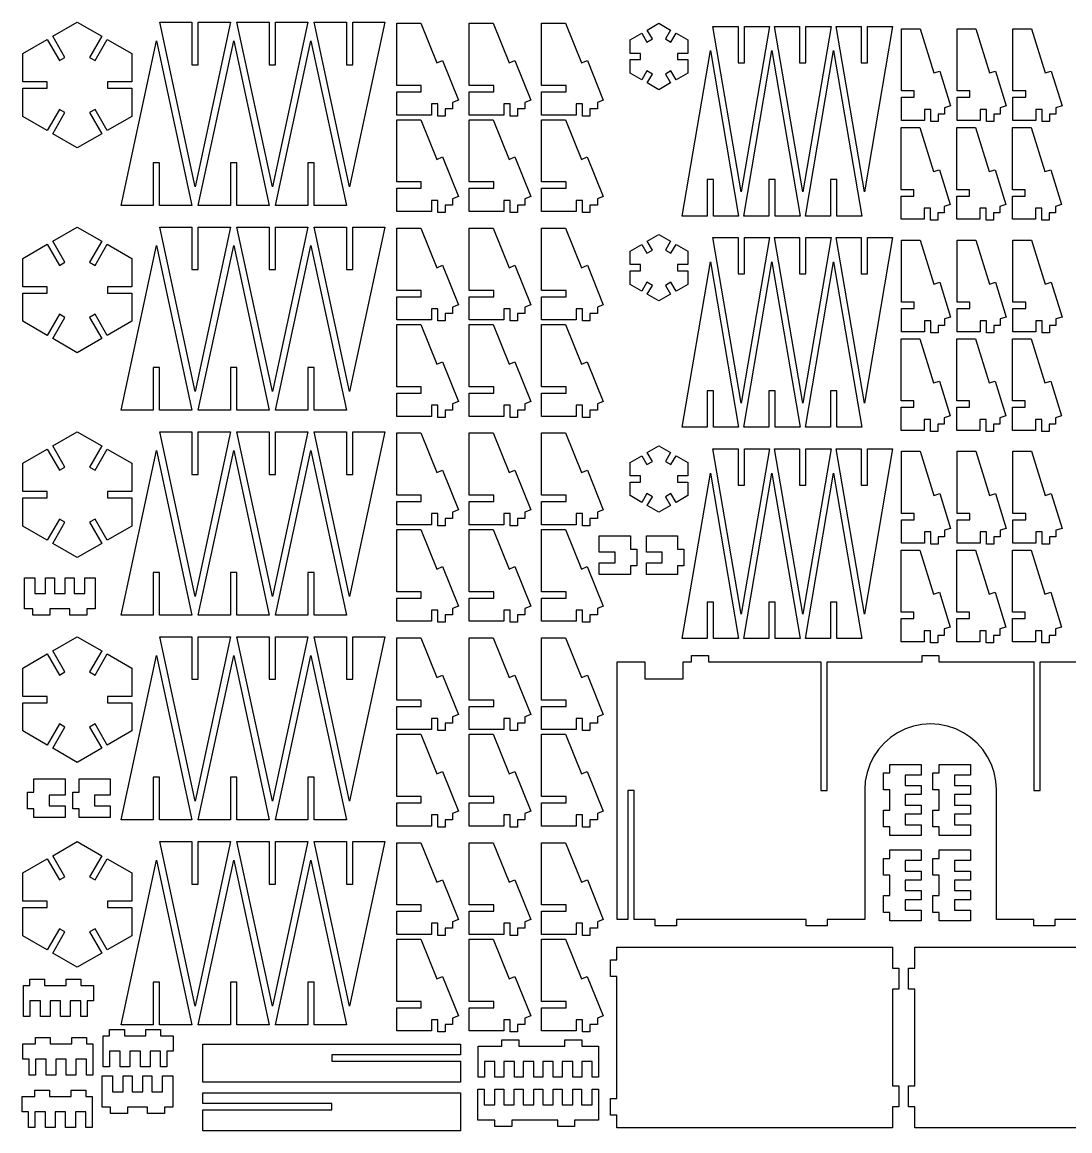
# Model space of a CAD drawing. Extents: x 11 to 1289, y 22 to 1085.
# Drawn here: x 11 to 507, y 23 to 548 of the extents above; entities that cross this region are included whole.
import ezdxf

# ---------------------------------------------------------------- set-up
doc = ezdxf.new("R2010")
doc.units = 0
doc.layers.add('LAYER_1', color=62, linetype='CONTINUOUS')

msp = doc.modelspace()

# ---------------------------------------------------------------- linework, layer by layer
at = {"layer": 'LAYER_1'}
for points in [[(37.05, 548.14), (48.66, 541.44), (42.87, 531.43), (45.47, 529.93), (51.25, 539.94), (62.86, 533.24), (62.86, 519.84), (51.3, 519.84), (51.3, 516.84), (62.86, 516.84), (62.86, 503.44), (51.25, 496.74), (45.47, 506.76), (42.87, 505.26), (48.66, 495.24), (37.05, 488.54), (25.45, 495.24), (31.23, 505.26), (28.63, 506.76), (22.85, 496.74), (11.24, 503.44), (11.24, 516.84), (22.81, 516.84), (22.81, 519.84), (11.24, 519.84), (11.24, 533.24), (22.85, 539.94), (28.63, 529.93), (31.23, 531.43), (25.45, 541.44)], [(91.4, 548.14), (91.4, 527.94), (94.4, 527.94), (94.4, 548.14), (109.69, 548.14), (92.9, 470.12), (76.11, 548.14)], [(128, 548.14), (128, 527.94), (131, 527.94), (131, 548.14), (146.29, 548.14), (129.5, 470.12), (112.71, 548.14)], [(164.6, 548.14), (164.6, 527.94), (167.6, 527.94), (167.6, 548.14), (182.89, 548.14), (166.1, 470.12), (149.31, 548.14)], [(188.46, 504.12), (188.46, 515.12), (200.1, 515.12), (200.1, 518.12), (188.46, 518.12), (188.46, 547.6), (199.88, 547.6), (207.41, 528.86), (210.2, 529.98), (217.72, 511.24), (214.94, 510.12), (214.94, 507.12), (211.44, 507.12), (211.44, 503.62), (207.94, 503.62), (207.94, 509.37), (204.94, 509.37), (204.94, 504.12)], [(222.76, 504.12), (222.76, 515.12), (234.4, 515.12), (234.4, 518.12), (222.76, 518.12), (222.76, 547.6), (234.18, 547.6), (241.71, 528.86), (244.5, 529.98), (252.02, 511.24), (249.24, 510.12), (249.24, 507.12), (245.74, 507.12), (245.74, 503.62), (242.24, 503.62), (242.24, 509.37), (239.24, 509.37), (239.24, 504.12)], [(257.06, 504.12), (257.06, 515.12), (268.7, 515.12), (268.7, 518.12), (257.06, 518.12), (257.06, 547.6), (268.48, 547.6), (276.01, 528.86), (278.8, 529.98), (286.32, 511.24), (283.54, 510.12), (283.54, 507.12), (280.04, 507.12), (280.04, 503.62), (276.54, 503.62), (276.54, 509.37), (273.54, 509.37), (273.54, 504.12)], [(315.83, 540.23), (318.43, 538.73), (320.85, 542.92), (326.36, 539.74), (326.36, 533.37), (321.52, 533.37), (321.52, 530.37), (326.36, 530.37), (326.36, 524), (320.85, 520.82), (318.43, 525.01), (315.83, 523.51), (318.25, 519.32), (312.73, 516.13), (307.22, 519.32), (309.64, 523.51), (307.04, 525.01), (304.62, 520.82), (299.1, 524), (299.1, 530.37), (303.94, 530.37), (303.94, 533.37), (299.1, 533.37), (299.1, 539.74), (304.62, 542.92), (307.04, 538.73), (309.64, 540.23), (307.22, 544.42), (312.73, 547.6), (318.25, 544.42)], [(338.35, 546.17), (350.21, 546.17), (350.21, 528.92), (353.21, 528.92), (353.21, 546.17), (365.08, 546.17), (351.71, 467.75)], [(367.55, 546.17), (379.41, 546.17), (379.41, 528.92), (382.41, 528.92), (382.41, 546.17), (394.28, 546.17), (380.91, 467.75)], [(396.75, 546.17), (408.61, 546.17), (408.61, 528.92), (411.61, 528.92), (411.61, 546.17), (423.48, 546.17), (410.11, 467.75)], [(443.01, 524.08), (445.87, 524.97), (450.97, 508.48), (448.1, 507.6), (448.1, 504.52), (445.08, 504.52), (445.08, 501.02), (441.58, 501.02), (441.58, 506.77), (438.58, 506.77), (438.58, 501.52), (427.64, 501.52), (427.64, 512.52), (433.74, 512.52), (433.74, 515.52), (427.64, 515.52), (427.64, 545.01), (436.54, 545.01)], [(469.41, 524.08), (472.27, 524.97), (477.37, 508.48), (474.5, 507.6), (474.5, 504.52), (471.48, 504.52), (471.48, 501.02), (467.98, 501.02), (467.98, 506.77), (464.98, 506.77), (464.98, 501.52), (454.04, 501.52), (454.04, 512.52), (460.14, 512.52), (460.14, 515.52), (454.04, 515.52), (454.04, 545.01), (462.94, 545.01)], [(495.81, 524.08), (498.67, 524.97), (503.77, 508.48), (500.9, 507.6), (500.9, 504.52), (497.88, 504.52), (497.88, 501.02), (494.38, 501.02), (494.38, 506.77), (491.38, 506.77), (491.38, 501.52), (480.44, 501.52), (480.44, 512.52), (486.54, 512.52), (486.54, 515.52), (480.44, 515.52), (480.44, 545.01), (489.34, 545.01)], [(73.09, 481.48), (73.09, 461.28), (57.79, 461.28), (74.59, 539.3), (91.38, 461.28), (76.09, 461.28), (76.09, 481.48)], [(109.69, 481.48), (109.69, 461.28), (94.39, 461.28), (111.19, 539.3), (127.98, 461.28), (112.69, 461.28), (112.69, 481.48)], [(146.29, 481.48), (146.29, 461.28), (130.99, 461.28), (147.79, 539.3), (164.58, 461.28), (149.29, 461.28), (149.29, 481.48)], [(337.1, 534.68), (350.47, 456.25), (338.6, 456.25), (338.6, 473.51), (335.6, 473.51), (335.6, 456.25), (323.74, 456.25)], [(366.3, 534.68), (379.67, 456.25), (367.8, 456.25), (367.8, 473.51), (364.8, 473.51), (364.8, 456.25), (352.94, 456.25)], [(395.5, 534.68), (408.87, 456.25), (397, 456.25), (397, 473.51), (394, 473.51), (394, 456.25), (382.14, 456.25)], [(188.45, 458.38), (188.45, 469.38), (200.1, 469.38), (200.1, 472.38), (188.45, 472.38), (188.45, 501.86), (199.88, 501.86), (207.41, 483.12), (210.19, 484.24), (217.72, 465.49), (214.94, 464.38), (214.94, 461.38), (211.44, 461.38), (211.44, 457.88), (207.94, 457.88), (207.94, 463.63), (204.94, 463.63), (204.94, 458.38)], [(222.75, 458.38), (222.75, 469.38), (234.4, 469.38), (234.4, 472.38), (222.75, 472.38), (222.75, 501.86), (234.18, 501.86), (241.71, 483.12), (244.49, 484.24), (252.02, 465.49), (249.24, 464.38), (249.24, 461.38), (245.74, 461.38), (245.74, 457.88), (242.24, 457.88), (242.24, 463.63), (239.24, 463.63), (239.24, 458.38)], [(257.05, 458.38), (257.05, 469.38), (268.7, 469.38), (268.7, 472.38), (257.05, 472.38), (257.05, 501.86), (268.48, 501.86), (276.01, 483.12), (278.79, 484.24), (286.32, 465.49), (283.54, 464.38), (283.54, 461.38), (280.04, 461.38), (280.04, 457.88), (276.54, 457.88), (276.54, 463.63), (273.54, 463.63), (273.54, 458.38)], [(442.83, 477.29), (445.7, 478.17), (450.79, 461.68), (447.93, 460.8), (447.93, 457.73), (444.9, 457.73), (444.9, 454.23), (441.4, 454.23), (441.4, 459.98), (438.4, 459.98), (438.4, 454.73), (427.47, 454.73), (427.47, 465.73), (433.56, 465.73), (433.56, 468.73), (427.47, 468.73), (427.47, 498.21), (436.37, 498.21)], [(469.23, 477.29), (472.1, 478.17), (477.19, 461.68), (474.33, 460.8), (474.33, 457.73), (471.3, 457.73), (471.3, 454.23), (467.8, 454.23), (467.8, 459.98), (464.8, 459.98), (464.8, 454.73), (453.87, 454.73), (453.87, 465.73), (459.97, 465.73), (459.97, 468.73), (453.87, 468.73), (453.87, 498.21), (462.77, 498.21)], [(495.63, 477.29), (498.5, 478.17), (503.59, 461.68), (500.73, 460.8), (500.73, 457.73), (497.7, 457.73), (497.7, 454.23), (494.2, 454.23), (494.2, 459.98), (491.2, 459.98), (491.2, 454.73), (480.27, 454.73), (480.27, 465.73), (486.36, 465.73), (486.36, 468.73), (480.27, 468.73), (480.27, 498.21), (489.17, 498.21)], [(37.05, 451.04), (48.66, 444.34), (42.87, 434.33), (45.47, 432.83), (51.25, 442.84), (62.86, 436.14), (62.86, 422.74), (51.3, 422.74), (51.3, 419.74), (62.86, 419.74), (62.86, 406.34), (51.25, 399.64), (45.47, 409.66), (42.87, 408.16), (48.66, 398.14), (37.05, 391.44), (25.45, 398.14), (31.23, 408.16), (28.63, 409.66), (22.85, 399.64), (11.24, 406.34), (11.24, 419.74), (22.81, 419.74), (22.81, 422.74), (11.24, 422.74), (11.24, 436.14), (22.85, 442.84), (28.63, 432.83), (31.23, 434.33), (25.45, 444.34)], [(91.4, 451.04), (91.4, 430.84), (94.4, 430.84), (94.4, 451.04), (109.69, 451.04), (92.9, 373.02), (76.11, 451.04)], [(128, 451.04), (128, 430.84), (131, 430.84), (131, 451.04), (146.29, 451.04), (129.5, 373.02), (112.71, 451.04)], [(164.6, 451.04), (164.6, 430.84), (167.6, 430.84), (167.6, 451.04), (182.89, 451.04), (166.1, 373.02), (149.31, 451.04)], [(188.46, 407.02), (188.46, 418.02), (200.1, 418.02), (200.1, 421.02), (188.46, 421.02), (188.46, 450.5), (199.88, 450.5), (207.41, 431.76), (210.2, 432.88), (217.72, 414.14), (214.94, 413.02), (214.94, 410.02), (211.44, 410.02), (211.44, 406.52), (207.94, 406.52), (207.94, 412.27), (204.94, 412.27), (204.94, 407.02)], [(222.76, 407.02), (222.76, 418.02), (234.4, 418.02), (234.4, 421.02), (222.76, 421.02), (222.76, 450.5), (234.18, 450.5), (241.71, 431.76), (244.5, 432.88), (252.02, 414.14), (249.24, 413.02), (249.24, 410.02), (245.74, 410.02), (245.74, 406.52), (242.24, 406.52), (242.24, 412.27), (239.24, 412.27), (239.24, 407.02)], [(257.06, 407.02), (257.06, 418.02), (268.7, 418.02), (268.7, 421.02), (257.06, 421.02), (257.06, 450.5), (268.48, 450.5), (276.01, 431.76), (278.8, 432.88), (286.32, 414.14), (283.54, 413.02), (283.54, 410.02), (280.04, 410.02), (280.04, 406.52), (276.54, 406.52), (276.54, 412.27), (273.54, 412.27), (273.54, 407.02)], [(315.83, 440.08), (318.43, 438.58), (320.85, 442.77), (326.36, 439.59), (326.36, 433.22), (321.52, 433.22), (321.52, 430.22), (326.36, 430.22), (326.36, 423.85), (320.85, 420.67), (318.43, 424.86), (315.83, 423.36), (318.25, 419.17), (312.73, 415.98), (307.22, 419.17), (309.64, 423.36), (307.04, 424.86), (304.62, 420.67), (299.1, 423.85), (299.1, 430.22), (303.94, 430.22), (303.94, 433.22), (299.1, 433.22), (299.1, 439.59), (304.62, 442.77), (307.04, 438.58), (309.64, 440.08), (307.22, 444.27), (312.73, 447.45), (318.25, 444.27)], [(73.09, 384.38), (73.09, 364.18), (57.79, 364.18), (74.59, 442.2), (91.38, 364.18), (76.09, 364.18), (76.09, 384.38)], [(109.69, 384.38), (109.69, 364.18), (94.39, 364.18), (111.19, 442.2), (127.98, 364.18), (112.69, 364.18), (112.69, 384.38)], [(146.29, 384.38), (146.29, 364.18), (130.99, 364.18), (147.79, 442.2), (164.58, 364.18), (149.29, 364.18), (149.29, 384.38)], [(338.35, 446.02), (350.21, 446.02), (350.21, 428.77), (353.21, 428.77), (353.21, 446.02), (365.08, 446.02), (351.71, 367.6)], [(367.55, 446.02), (379.41, 446.02), (379.41, 428.77), (382.41, 428.77), (382.41, 446.02), (394.28, 446.02), (380.91, 367.6)], [(396.75, 446.02), (408.61, 446.02), (408.61, 428.77), (411.61, 428.77), (411.61, 446.02), (423.48, 446.02), (410.11, 367.6)], [(443.01, 423.93), (445.87, 424.82), (450.97, 408.33), (448.1, 407.45), (448.1, 404.37), (445.08, 404.37), (445.08, 400.87), (441.58, 400.87), (441.58, 406.62), (438.58, 406.62), (438.58, 401.37), (427.64, 401.37), (427.64, 412.37), (433.74, 412.37), (433.74, 415.37), (427.64, 415.37), (427.64, 444.86), (436.54, 444.86)], [(469.41, 423.93), (472.27, 424.82), (477.37, 408.33), (474.5, 407.45), (474.5, 404.37), (471.48, 404.37), (471.48, 400.87), (467.98, 400.87), (467.98, 406.62), (464.98, 406.62), (464.98, 401.37), (454.04, 401.37), (454.04, 412.37), (460.14, 412.37), (460.14, 415.37), (454.04, 415.37), (454.04, 444.86), (462.94, 444.86)], [(495.81, 423.93), (498.67, 424.82), (503.77, 408.33), (500.9, 407.45), (500.9, 404.37), (497.88, 404.37), (497.88, 400.87), (494.38, 400.87), (494.38, 406.62), (491.38, 406.62), (491.38, 401.37), (480.44, 401.37), (480.44, 412.37), (486.54, 412.37), (486.54, 415.37), (480.44, 415.37), (480.44, 444.86), (489.34, 444.86)], [(337.1, 434.53), (350.47, 356.11), (338.6, 356.11), (338.6, 373.36), (335.6, 373.36), (335.6, 356.11), (323.74, 356.11)], [(366.3, 434.53), (379.67, 356.11), (367.8, 356.11), (367.8, 373.36), (364.8, 373.36), (364.8, 356.11), (352.94, 356.11)], [(395.5, 434.53), (408.87, 356.11), (397, 356.11), (397, 373.36), (394, 373.36), (394, 356.11), (382.14, 356.11)], [(188.45, 361.28), (188.45, 372.28), (200.1, 372.28), (200.1, 375.28), (188.45, 375.28), (188.45, 404.76), (199.88, 404.76), (207.41, 386.02), (210.19, 387.14), (217.72, 368.39), (214.94, 367.28), (214.94, 364.28), (211.44, 364.28), (211.44, 360.78), (207.94, 360.78), (207.94, 366.53), (204.94, 366.53), (204.94, 361.28)], [(222.75, 361.28), (222.75, 372.28), (234.4, 372.28), (234.4, 375.28), (222.75, 375.28), (222.75, 404.76), (234.18, 404.76), (241.71, 386.02), (244.49, 387.14), (252.02, 368.39), (249.24, 367.28), (249.24, 364.28), (245.74, 364.28), (245.74, 360.78), (242.24, 360.78), (242.24, 366.53), (239.24, 366.53), (239.24, 361.28)], [(257.05, 361.28), (257.05, 372.28), (268.7, 372.28), (268.7, 375.28), (257.05, 375.28), (257.05, 404.76), (268.48, 404.76), (276.01, 386.02), (278.79, 387.14), (286.32, 368.39), (283.54, 367.28), (283.54, 364.28), (280.04, 364.28), (280.04, 360.78), (276.54, 360.78), (276.54, 366.53), (273.54, 366.53), (273.54, 361.28)], [(442.83, 377.14), (445.7, 378.02), (450.79, 361.54), (447.93, 360.65), (447.93, 357.58), (444.9, 357.58), (444.9, 354.08), (441.4, 354.08), (441.4, 359.83), (438.4, 359.83), (438.4, 354.58), (427.47, 354.58), (427.47, 365.58), (433.56, 365.58), (433.56, 368.58), (427.47, 368.58), (427.47, 398.06), (436.37, 398.06)], [(469.23, 377.14), (472.1, 378.02), (477.19, 361.54), (474.33, 360.65), (474.33, 357.58), (471.3, 357.58), (471.3, 354.08), (467.8, 354.08), (467.8, 359.83), (464.8, 359.83), (464.8, 354.58), (453.87, 354.58), (453.87, 365.58), (459.97, 365.58), (459.97, 368.58), (453.87, 368.58), (453.87, 398.06), (462.77, 398.06)], [(495.63, 377.14), (498.5, 378.02), (503.59, 361.54), (500.73, 360.65), (500.73, 357.58), (497.7, 357.58), (497.7, 354.08), (494.2, 354.08), (494.2, 359.83), (491.2, 359.83), (491.2, 354.58), (480.27, 354.58), (480.27, 365.58), (486.36, 365.58), (486.36, 368.58), (480.27, 368.58), (480.27, 398.06), (489.17, 398.06)], [(37.05, 353.94), (48.66, 347.24), (42.87, 337.23), (45.47, 335.73), (51.25, 345.74), (62.86, 339.04), (62.86, 325.64), (51.3, 325.64), (51.3, 322.64), (62.86, 322.64), (62.86, 309.24), (51.25, 302.54), (45.47, 312.56), (42.87, 311.06), (48.66, 301.04), (37.05, 294.34), (25.45, 301.04), (31.23, 311.06), (28.63, 312.56), (22.85, 302.54), (11.24, 309.24), (11.24, 322.64), (22.81, 322.64), (22.81, 325.64), (11.24, 325.64), (11.24, 339.04), (22.85, 345.74), (28.63, 335.73), (31.23, 337.23), (25.45, 347.24)], [(91.4, 353.94), (91.4, 333.74), (94.4, 333.74), (94.4, 353.94), (109.69, 353.94), (92.9, 275.92), (76.11, 353.94)], [(128, 353.94), (128, 333.74), (131, 333.74), (131, 353.94), (146.29, 353.94), (129.5, 275.92), (112.71, 353.94)], [(164.6, 353.94), (164.6, 333.74), (167.6, 333.74), (167.6, 353.94), (182.89, 353.94), (166.1, 275.92), (149.31, 353.94)], [(188.46, 309.92), (188.46, 320.92), (200.1, 320.92), (200.1, 323.92), (188.46, 323.92), (188.46, 353.4), (199.88, 353.4), (207.41, 334.66), (210.2, 335.78), (217.72, 317.04), (214.94, 315.92), (214.94, 312.92), (211.44, 312.92), (211.44, 309.42), (207.94, 309.42), (207.94, 315.17), (204.94, 315.17), (204.94, 309.92)], [(222.76, 309.92), (222.76, 320.92), (234.4, 320.92), (234.4, 323.92), (222.76, 323.92), (222.76, 353.4), (234.18, 353.4), (241.71, 334.66), (244.5, 335.78), (252.02, 317.04), (249.24, 315.92), (249.24, 312.92), (245.74, 312.92), (245.74, 309.42), (242.24, 309.42), (242.24, 315.17), (239.24, 315.17), (239.24, 309.92)], [(257.06, 309.92), (257.06, 320.92), (268.7, 320.92), (268.7, 323.92), (257.06, 323.92), (257.06, 353.4), (268.48, 353.4), (276.01, 334.66), (278.8, 335.78), (286.32, 317.04), (283.54, 315.92), (283.54, 312.92), (280.04, 312.92), (280.04, 309.42), (276.54, 309.42), (276.54, 315.17), (273.54, 315.17), (273.54, 309.92)], [(315.83, 339.93), (318.43, 338.43), (320.85, 342.62), (326.36, 339.44), (326.36, 333.07), (321.52, 333.07), (321.52, 330.07), (326.36, 330.07), (326.36, 323.7), (320.85, 320.52), (318.43, 324.71), (315.83, 323.21), (318.25, 319.02), (312.73, 315.83), (307.22, 319.02), (309.64, 323.21), (307.04, 324.71), (304.62, 320.52), (299.1, 323.7), (299.1, 330.07), (303.94, 330.07), (303.94, 333.07), (299.1, 333.07), (299.1, 339.44), (304.62, 342.62), (307.04, 338.43), (309.64, 339.93), (307.22, 344.12), (312.73, 347.31), (318.25, 344.12)], [(73.09, 287.28), (73.09, 267.08), (57.79, 267.08), (74.59, 345.1), (91.38, 267.08), (76.09, 267.08), (76.09, 287.28)], [(109.69, 287.28), (109.69, 267.08), (94.39, 267.08), (111.19, 345.1), (127.98, 267.08), (112.69, 267.08), (112.69, 287.28)], [(146.29, 287.28), (146.29, 267.08), (130.99, 267.08), (147.79, 345.1), (164.58, 267.08), (149.29, 267.08), (149.29, 287.28)], [(338.35, 345.87), (350.21, 345.87), (350.21, 328.62), (353.21, 328.62), (353.21, 345.87), (365.08, 345.87), (351.71, 267.45)], [(367.55, 345.87), (379.41, 345.87), (379.41, 328.62), (382.41, 328.62), (382.41, 345.87), (394.28, 345.87), (380.91, 267.45)], [(396.75, 345.87), (408.61, 345.87), (408.61, 328.62), (411.61, 328.62), (411.61, 345.87), (423.48, 345.87), (410.11, 267.45)], [(443.01, 323.78), (445.87, 324.67), (450.97, 308.18), (448.1, 307.3), (448.1, 304.22), (445.08, 304.22), (445.08, 300.72), (441.58, 300.72), (441.58, 306.47), (438.58, 306.47), (438.58, 301.22), (427.64, 301.22), (427.64, 312.22), (433.74, 312.22), (433.74, 315.22), (427.64, 315.22), (427.64, 344.71), (436.54, 344.71)], [(469.41, 323.78), (472.27, 324.67), (477.37, 308.18), (474.5, 307.3), (474.5, 304.22), (471.48, 304.22), (471.48, 300.72), (467.98, 300.72), (467.98, 306.47), (464.98, 306.47), (464.98, 301.22), (454.04, 301.22), (454.04, 312.22), (460.14, 312.22), (460.14, 315.22), (454.04, 315.22), (454.04, 344.71), (462.94, 344.71)], [(495.81, 323.78), (498.67, 324.67), (503.77, 308.18), (500.9, 307.3), (500.9, 304.22), (497.88, 304.22), (497.88, 300.72), (494.38, 300.72), (494.38, 306.47), (491.38, 306.47), (491.38, 301.22), (480.44, 301.22), (480.44, 312.22), (486.54, 312.22), (486.54, 315.22), (480.44, 315.22), (480.44, 344.71), (489.34, 344.71)], [(337.1, 334.38), (350.47, 255.96), (338.6, 255.96), (338.6, 273.21), (335.6, 273.21), (335.6, 255.96), (323.74, 255.96)], [(366.3, 334.38), (379.67, 255.96), (367.8, 255.96), (367.8, 273.21), (364.8, 273.21), (364.8, 255.96), (352.94, 255.96)], [(395.5, 334.38), (408.87, 255.96), (397, 255.96), (397, 273.21), (394, 273.21), (394, 255.96), (382.14, 255.96)], [(188.45, 264.18), (188.45, 275.18), (200.1, 275.18), (200.1, 278.18), (188.45, 278.18), (188.45, 307.66), (199.88, 307.66), (207.41, 288.92), (210.19, 290.04), (217.72, 271.29), (214.94, 270.18), (214.94, 267.18), (211.44, 267.18), (211.44, 263.68), (207.94, 263.68), (207.94, 269.43), (204.94, 269.43), (204.94, 264.18)], [(222.75, 264.18), (222.75, 275.18), (234.4, 275.18), (234.4, 278.18), (222.75, 278.18), (222.75, 307.66), (234.18, 307.66), (241.71, 288.92), (244.49, 290.04), (252.02, 271.29), (249.24, 270.18), (249.24, 267.18), (245.74, 267.18), (245.74, 263.68), (242.24, 263.68), (242.24, 269.43), (239.24, 269.43), (239.24, 264.18)], [(257.05, 264.18), (257.05, 275.18), (268.7, 275.18), (268.7, 278.18), (257.05, 278.18), (257.05, 307.66), (268.48, 307.66), (276.01, 288.92), (278.79, 290.04), (286.32, 271.29), (283.54, 270.18), (283.54, 267.18), (280.04, 267.18), (280.04, 263.68), (276.54, 263.68), (276.54, 269.43), (273.54, 269.43), (273.54, 264.18)], [(284.42, 296.87), (284.42, 304.66), (299.2, 304.66), (299.2, 298.37), (302.2, 298.37), (302.2, 290.37), (299.2, 290.37), (299.2, 286.37), (284.42, 286.37), (284.42, 291.87), (291.92, 291.87), (291.92, 296.87)], [(306.82, 296.87), (306.82, 304.66), (321.6, 304.66), (321.6, 298.37), (324.6, 298.37), (324.6, 290.37), (321.6, 290.37), (321.6, 286.37), (306.82, 286.37), (306.82, 291.87), (314.32, 291.87), (314.32, 296.87)], [(442.83, 276.99), (445.7, 277.87), (450.79, 261.39), (447.93, 260.5), (447.93, 257.43), (444.9, 257.43), (444.9, 253.93), (441.4, 253.93), (441.4, 259.68), (438.4, 259.68), (438.4, 254.43), (427.47, 254.43), (427.47, 265.43), (433.56, 265.43), (433.56, 268.43), (427.47, 268.43), (427.47, 297.91), (436.37, 297.91)], [(469.23, 276.99), (472.1, 277.87), (477.19, 261.39), (474.33, 260.5), (474.33, 257.43), (471.3, 257.43), (471.3, 253.93), (467.8, 253.93), (467.8, 259.68), (464.8, 259.68), (464.8, 254.43), (453.87, 254.43), (453.87, 265.43), (459.97, 265.43), (459.97, 268.43), (453.87, 268.43), (453.87, 297.91), (462.77, 297.91)], [(495.63, 276.99), (498.5, 277.87), (503.59, 261.39), (500.73, 260.5), (500.73, 257.43), (497.7, 257.43), (497.7, 253.93), (494.2, 253.93), (494.2, 259.68), (491.2, 259.68), (491.2, 254.43), (480.27, 254.43), (480.27, 265.43), (486.36, 265.43), (486.36, 268.43), (480.27, 268.43), (480.27, 297.91), (489.17, 297.91)], [(21.97, 284.77), (26.27, 284.77), (26.27, 277.27), (31.27, 277.27), (31.27, 284.77), (35.56, 284.77), (35.56, 277.27), (40.56, 277.27), (40.56, 284.77), (45.56, 284.77), (45.56, 269.99), (41.56, 269.99), (41.56, 267), (33.56, 267), (33.56, 269.99), (23.97, 269.99), (23.97, 267), (15.97, 267), (15.97, 269.99), (11.97, 269.99), (11.97, 284.77), (16.97, 284.77), (16.97, 277.27), (21.97, 277.27)], [(37.05, 256.84), (48.66, 250.14), (42.87, 240.13), (45.47, 238.63), (51.25, 248.64), (62.86, 241.94), (62.86, 228.54), (51.3, 228.54), (51.3, 225.54), (62.86, 225.54), (62.86, 212.14), (51.25, 205.44), (45.47, 215.46), (42.87, 213.96), (48.66, 203.94), (37.05, 197.24), (25.45, 203.94), (31.23, 213.96), (28.63, 215.46), (22.85, 205.44), (11.24, 212.14), (11.24, 225.54), (22.81, 225.54), (22.81, 228.54), (11.24, 228.54), (11.24, 241.94), (22.85, 248.64), (28.63, 238.63), (31.23, 240.13), (25.45, 250.14)], [(91.4, 256.84), (91.4, 236.64), (94.4, 236.64), (94.4, 256.84), (109.69, 256.84), (92.9, 178.82), (76.11, 256.84)], [(128, 256.84), (128, 236.64), (131, 236.64), (131, 256.84), (146.29, 256.84), (129.5, 178.82), (112.71, 256.84)], [(164.6, 256.84), (164.6, 236.64), (167.6, 236.64), (167.6, 256.84), (182.89, 256.84), (166.1, 178.82), (149.31, 256.84)], [(188.46, 212.82), (188.46, 223.82), (200.1, 223.82), (200.1, 226.82), (188.46, 226.82), (188.46, 256.3), (199.88, 256.3), (207.41, 237.56), (210.2, 238.68), (217.72, 219.94), (214.94, 218.82), (214.94, 215.82), (211.44, 215.82), (211.44, 212.32), (207.94, 212.32), (207.94, 218.07), (204.94, 218.07), (204.94, 212.82)], [(222.76, 212.82), (222.76, 223.82), (234.4, 223.82), (234.4, 226.82), (222.76, 226.82), (222.76, 256.3), (234.18, 256.3), (241.71, 237.56), (244.5, 238.68), (252.02, 219.94), (249.24, 218.82), (249.24, 215.82), (245.74, 215.82), (245.74, 212.32), (242.24, 212.32), (242.24, 218.07), (239.24, 218.07), (239.24, 212.82)], [(257.06, 212.82), (257.06, 223.82), (268.7, 223.82), (268.7, 226.82), (257.06, 226.82), (257.06, 256.3), (268.48, 256.3), (276.01, 237.56), (278.8, 238.68), (286.32, 219.94), (283.54, 218.82), (283.54, 215.82), (280.04, 215.82), (280.04, 212.32), (276.54, 212.32), (276.54, 218.07), (273.54, 218.07), (273.54, 212.82)], [(73.09, 190.18), (73.09, 169.98), (57.79, 169.98), (74.59, 248), (91.38, 169.98), (76.09, 169.98), (76.09, 190.18)], [(109.69, 190.18), (109.69, 169.98), (94.39, 169.98), (111.19, 248), (127.98, 169.98), (112.69, 169.98), (112.69, 190.18)], [(146.29, 190.18), (146.29, 169.98), (130.99, 169.98), (147.79, 248), (164.58, 169.98), (149.29, 169.98), (149.29, 190.18)], [(188.45, 167.08), (188.45, 178.08), (200.1, 178.08), (200.1, 181.08), (188.45, 181.08), (188.45, 210.56), (199.88, 210.56), (207.41, 191.82), (210.19, 192.94), (217.72, 174.19), (214.94, 173.08), (214.94, 170.08), (211.44, 170.08), (211.44, 166.58), (207.94, 166.58), (207.94, 172.33), (204.94, 172.33), (204.94, 167.08)], [(222.75, 167.08), (222.75, 178.08), (234.4, 178.08), (234.4, 181.08), (222.75, 181.08), (222.75, 210.56), (234.18, 210.56), (241.71, 191.82), (244.49, 192.94), (252.02, 174.19), (249.24, 173.08), (249.24, 170.08), (245.74, 170.08), (245.74, 166.58), (242.24, 166.58), (242.24, 172.33), (239.24, 172.33), (239.24, 167.08)], [(257.05, 167.08), (257.05, 178.08), (268.7, 178.08), (268.7, 181.08), (257.05, 181.08), (257.05, 210.56), (268.48, 210.56), (276.01, 191.82), (278.79, 192.94), (286.32, 174.19), (283.54, 173.08), (283.54, 170.08), (280.04, 170.08), (280.04, 166.58), (276.54, 166.58), (276.54, 172.33), (273.54, 172.33), (273.54, 167.08)], [(437, 176.98), (437, 172.69), (429.5, 172.69), (429.5, 167.68), (437, 167.68), (437, 162.68), (422.22, 162.68), (422.22, 166.68), (419.22, 166.68), (419.22, 174.68), (422.22, 174.68), (422.22, 184.27), (419.22, 184.27), (419.22, 192.27), (422.22, 192.27), (422.22, 196.27), (437, 196.27), (437, 191.27), (429.5, 191.27), (429.5, 186.27), (437, 186.27), (437, 181.98), (429.5, 181.98), (429.5, 176.98)], [(460.37, 176.98), (460.37, 172.69), (452.87, 172.69), (452.87, 167.68), (460.37, 167.68), (460.37, 162.68), (445.6, 162.68), (445.6, 166.68), (442.6, 166.68), (442.6, 174.68), (445.6, 174.68), (445.6, 184.27), (442.6, 184.27), (442.6, 192.27), (445.6, 192.27), (445.6, 196.27), (460.37, 196.27), (460.37, 191.27), (452.87, 191.27), (452.87, 186.27), (460.37, 186.27), (460.37, 181.98), (452.87, 181.98), (452.87, 176.98)], [(31.27, 189.5), (31.27, 181.7), (23.77, 181.7), (23.77, 176.7), (31.27, 176.7), (31.27, 171.2), (16.5, 171.2), (16.5, 175.2), (13.5, 175.2), (13.5, 183.2), (16.5, 183.2), (16.5, 189.5)], [(52.67, 189.5), (52.67, 181.7), (45.17, 181.7), (45.17, 176.7), (52.67, 176.7), (52.67, 171.2), (37.9, 171.2), (37.9, 175.2), (34.9, 175.2), (34.9, 183.2), (37.9, 183.2), (37.9, 189.5)], [(37.05, 159.74), (48.66, 153.04), (42.87, 143.03), (45.47, 141.53), (51.25, 151.54), (62.86, 144.84), (62.86, 131.44), (51.3, 131.44), (51.3, 128.44), (62.86, 128.44), (62.86, 115.04), (51.25, 108.34), (45.47, 118.36), (42.87, 116.86), (48.66, 106.84), (37.05, 100.14), (25.45, 106.84), (31.23, 116.86), (28.63, 118.36), (22.85, 108.34), (11.24, 115.04), (11.24, 128.44), (22.81, 128.44), (22.81, 131.44), (11.24, 131.44), (11.24, 144.84), (22.85, 151.54), (28.63, 141.53), (31.23, 143.03), (25.45, 153.04)], [(91.4, 159.74), (91.4, 139.54), (94.4, 139.54), (94.4, 159.74), (109.69, 159.74), (92.9, 81.72), (76.11, 159.74)], [(128, 159.74), (128, 139.54), (131, 139.54), (131, 159.74), (146.29, 159.74), (129.5, 81.72), (112.71, 159.74)], [(164.6, 159.74), (164.6, 139.54), (167.6, 139.54), (167.6, 159.74), (182.89, 159.74), (166.1, 81.72), (149.31, 159.74)], [(188.46, 115.72), (188.46, 126.72), (200.1, 126.72), (200.1, 129.72), (188.46, 129.72), (188.46, 159.2), (199.88, 159.2), (207.41, 140.46), (210.2, 141.58), (217.72, 122.84), (214.94, 121.72), (214.94, 118.72), (211.44, 118.72), (211.44, 115.22), (207.94, 115.22), (207.94, 120.97), (204.94, 120.97), (204.94, 115.72)], [(222.76, 115.72), (222.76, 126.72), (234.4, 126.72), (234.4, 129.72), (222.76, 129.72), (222.76, 159.2), (234.18, 159.2), (241.71, 140.46), (244.5, 141.58), (252.02, 122.84), (249.24, 121.72), (249.24, 118.72), (245.74, 118.72), (245.74, 115.22), (242.24, 115.22), (242.24, 120.97), (239.24, 120.97), (239.24, 115.72)], [(257.06, 115.72), (257.06, 126.72), (268.7, 126.72), (268.7, 129.72), (257.06, 129.72), (257.06, 159.2), (268.48, 159.2), (276.01, 140.46), (278.8, 141.58), (286.32, 122.84), (283.54, 121.72), (283.54, 118.72), (280.04, 118.72), (280.04, 115.22), (276.54, 115.22), (276.54, 120.97), (273.54, 120.97), (273.54, 115.72)], [(437, 136.48), (437, 132.18), (429.5, 132.18), (429.5, 127.18), (437, 127.18), (437, 122.18), (422.22, 122.18), (422.22, 126.18), (419.22, 126.18), (419.22, 134.18), (422.22, 134.18), (422.22, 143.77), (419.22, 143.77), (419.22, 151.77), (422.22, 151.77), (422.22, 155.77), (437, 155.77), (437, 150.77), (429.5, 150.77), (429.5, 145.77), (437, 145.77), (437, 141.48), (429.5, 141.48), (429.5, 136.48)], [(460.37, 136.48), (460.37, 132.18), (452.87, 132.18), (452.87, 127.18), (460.37, 127.18), (460.37, 122.18), (445.6, 122.18), (445.6, 126.18), (442.6, 126.18), (442.6, 134.18), (445.6, 134.18), (445.6, 143.77), (442.6, 143.77), (442.6, 151.77), (445.6, 151.77), (445.6, 155.77), (460.37, 155.77), (460.37, 150.77), (452.87, 150.77), (452.87, 145.77), (460.37, 145.77), (460.37, 141.48), (452.87, 141.48), (452.87, 136.48)], [(73.09, 93.08), (73.09, 72.88), (57.79, 72.88), (74.59, 150.9), (91.38, 72.88), (76.09, 72.88), (76.09, 93.08)], [(109.69, 93.08), (109.69, 72.88), (94.39, 72.88), (111.19, 150.9), (127.98, 72.88), (112.69, 72.88), (112.69, 93.08)], [(146.29, 93.08), (146.29, 72.88), (130.99, 72.88), (147.79, 150.9), (164.58, 72.88), (149.29, 72.88), (149.29, 93.08)], [(188.45, 69.98), (188.45, 80.98), (200.1, 80.98), (200.1, 83.98), (188.45, 83.98), (188.45, 113.46), (199.88, 113.46), (207.41, 94.72), (210.19, 95.84), (217.72, 77.09), (214.94, 75.98), (214.94, 72.98), (211.44, 72.98), (211.44, 69.48), (207.94, 69.48), (207.94, 75.23), (204.94, 75.23), (204.94, 69.98)], [(222.75, 69.98), (222.75, 80.98), (234.4, 80.98), (234.4, 83.98), (222.75, 83.98), (222.75, 113.46), (234.18, 113.46), (241.71, 94.72), (244.49, 95.84), (252.02, 77.09), (249.24, 75.98), (249.24, 72.98), (245.74, 72.98), (245.74, 69.48), (242.24, 69.48), (242.24, 75.23), (239.24, 75.23), (239.24, 69.98)], [(257.05, 69.98), (257.05, 80.98), (268.7, 80.98), (268.7, 83.98), (257.05, 83.98), (257.05, 113.46), (268.48, 113.46), (276.01, 94.72), (278.79, 95.84), (286.32, 77.09), (283.54, 75.98), (283.54, 72.98), (280.04, 72.98), (280.04, 69.48), (276.54, 69.48), (276.54, 75.23), (273.54, 75.23), (273.54, 69.98)], [(423.39, 109.72), (423.39, 99.72), (426.39, 99.72), (426.39, 89.72), (423.39, 89.72), (423.39, 43.96), (426.39, 43.96), (426.39, 33.96), (423.39, 33.96), (423.39, 23.96), (292.71, 23.96), (292.71, 29.96), (289.71, 29.96), (289.71, 37.96), (292.71, 37.96), (292.71, 95.72), (289.71, 95.72), (289.71, 103.72), (292.71, 103.72), (292.71, 109.72)], [(433.99, 109.72), (564.68, 109.72), (564.68, 103.72), (567.68, 103.72), (567.68, 95.72), (564.68, 95.72), (564.68, 37.96), (567.68, 37.96), (567.68, 29.96), (564.68, 29.96), (564.68, 23.96), (433.99, 23.96), (433.99, 33.96), (430.99, 33.96), (430.99, 43.96), (433.99, 43.96), (433.99, 89.72), (430.99, 89.72), (430.99, 99.72), (433.99, 99.72)], [(11.55, 91.5), (14.55, 91.5), (14.55, 94.5), (21.55, 94.5), (21.55, 91.5), (31.74, 91.5), (31.74, 94.5), (38.74, 94.5), (38.74, 91.5), (44.74, 91.5), (44.74, 84.23), (41.74, 84.23), (41.74, 76.73), (38.74, 76.73), (38.74, 84.23), (33.74, 84.23), (33.74, 76.73), (29.15, 76.73), (29.15, 84.23), (24.15, 84.23), (24.15, 76.73), (19.55, 76.73), (19.55, 84.23), (14.55, 84.23), (14.55, 76.73), (11.55, 76.73)], [(49.36, 67.67), (52.36, 67.67), (52.36, 70.67), (59.36, 70.67), (59.36, 67.67), (69.55, 67.67), (69.55, 70.67), (76.55, 70.67), (76.55, 67.67), (82.55, 67.67), (82.55, 60.4), (79.55, 60.4), (79.55, 52.9), (76.55, 52.9), (76.55, 60.4), (71.55, 60.4), (71.55, 52.9), (66.95, 52.9), (66.95, 60.4), (61.95, 60.4), (61.95, 52.9), (57.36, 52.9), (57.36, 60.4), (52.36, 60.4), (52.36, 52.9), (49.36, 52.9)], [(11.24, 63.84), (17.24, 63.84), (17.24, 66.84), (24.24, 66.84), (24.24, 63.84), (34.43, 63.84), (34.43, 66.84), (41.43, 66.84), (41.43, 63.84), (44.43, 63.84), (44.43, 49.06), (41.43, 49.06), (41.43, 56.56), (36.43, 56.56), (36.43, 49.06), (31.84, 49.06), (31.84, 56.56), (26.84, 56.56), (26.84, 49.06), (22.24, 49.06), (22.24, 56.56), (17.24, 56.56), (17.24, 49.06), (14.24, 49.06), (14.24, 56.56), (11.24, 56.56)], [(96.59, 45.61), (96.59, 63.61), (218.67, 63.61), (218.67, 58.61), (157.63, 58.61), (157.63, 55.61), (218.67, 55.61), (218.67, 45.61)], [(266.89, 47.98), (262.67, 47.98), (262.67, 55.48), (257.67, 55.48), (257.67, 47.98), (253.44, 47.98), (253.44, 55.48), (248.44, 55.48), (248.44, 47.98), (244.22, 47.98), (244.22, 55.48), (239.22, 55.48), (239.22, 47.98), (235, 47.98), (235, 55.48), (230, 55.48), (230, 47.98), (227, 47.98), (227, 62.75), (238.3, 62.75), (238.3, 65.75), (246.3, 65.75), (246.3, 62.75), (268.11, 62.75), (268.11, 65.75), (276.11, 65.75), (276.11, 62.75), (284.11, 62.75), (284.11, 47.98), (281.11, 47.98), (281.11, 55.48), (276.11, 55.48), (276.11, 47.98), (271.89, 47.98), (271.89, 55.48), (266.89, 55.48)], [(58.78, 48.66), (63.08, 48.66), (63.08, 41.16), (68.08, 41.16), (68.08, 48.66), (72.37, 48.66), (72.37, 41.16), (77.37, 41.16), (77.37, 48.66), (82.37, 48.66), (82.37, 33.89), (78.37, 33.89), (78.37, 30.89), (70.37, 30.89), (70.37, 33.89), (60.78, 33.89), (60.78, 30.89), (52.78, 30.89), (52.78, 33.89), (48.78, 33.89), (48.78, 48.66), (53.78, 48.66), (53.78, 41.16), (58.78, 41.16)], [(253.4, 34.9), (253.4, 42.4), (257.63, 42.4), (257.63, 34.9), (262.63, 34.9), (262.63, 42.4), (266.85, 42.4), (266.85, 34.9), (271.85, 34.9), (271.85, 42.4), (276.08, 42.4), (276.08, 34.9), (281.08, 34.9), (281.08, 42.4), (284.08, 42.4), (284.08, 27.63), (272.78, 27.63), (272.78, 24.63), (264.78, 24.63), (264.78, 27.63), (242.96, 27.63), (242.96, 24.63), (234.96, 24.63), (234.96, 27.63), (226.96, 27.63), (226.96, 42.4), (229.96, 42.4), (229.96, 34.9), (234.96, 34.9), (234.96, 42.4), (239.18, 42.4), (239.18, 34.9), (244.18, 34.9), (244.18, 42.4), (248.4, 42.4), (248.4, 34.9)], [(10.94, 38.9), (16.94, 38.9), (16.94, 41.9), (23.94, 41.9), (23.94, 38.9), (34.13, 38.9), (34.13, 41.9), (41.13, 41.9), (41.13, 38.9), (44.13, 38.9), (44.13, 24.13), (41.13, 24.13), (41.13, 31.63), (36.13, 31.63), (36.13, 24.13), (31.53, 24.13), (31.53, 31.63), (26.53, 31.63), (26.53, 24.13), (21.94, 24.13), (21.94, 31.63), (16.94, 31.63), (16.94, 24.13), (13.94, 24.13), (13.94, 31.63), (10.94, 31.63)], [(218.67, 40.61), (218.67, 22.61), (96.59, 22.61), (96.59, 32.61), (157.63, 32.61), (157.63, 35.61), (96.59, 35.61), (96.59, 40.61)]]:
    msp.add_lwpolyline(points, close=True, dxfattribs=at)
msp.add_lwpolyline([(561.93, 122.83), (500.44, 122.83), (500.44, 119.83), (490.44, 119.83), (490.44, 122.83), (472.64, 122.83), (472.64, 184.33), (472.38, 188.4), (471.58, 192.41), (470.27, 196.27), (468.47, 199.93), (466.2, 203.32), (463.51, 206.38), (460.44, 209.07), (457.05, 211.34), (453.39, 213.14), (449.53, 214.45), (445.53, 215.25), (441.46, 215.52), (437.39, 215.25), (433.39, 214.45), (429.52, 213.14), (425.87, 211.34), (422.47, 209.07), (419.41, 206.38), (416.72, 203.32), (414.45, 199.93), (412.65, 196.27), (411.34, 192.41), (410.54, 188.4), (410.27, 184.33), (410.27, 122.83), (392.48, 122.83), (392.48, 119.83), (382.48, 119.83), (382.48, 122.83), (320.98, 122.83), (320.98, 119.83), (310.98, 119.83), (310.98, 122.83), (300.98, 122.83), (300.98, 183.87), (297.98, 183.87), (297.98, 122.83), (292.98, 122.83), (292.98, 244.91), (305.98, 244.91), (305.98, 236.91), (324.16, 236.91), (324.16, 244.91), (328.16, 244.91), (328.16, 247.91), (336.16, 247.91), (336.16, 244.91), (389.48, 244.91), (389.48, 183.87), (392.48, 183.87), (392.48, 244.91), (437.46, 244.91), (437.46, 247.91), (445.46, 247.91), (445.46, 244.91), (490.44, 244.91), (490.44, 183.87), (493.44, 183.87), (493.44, 244.91), (546.76, 244.91)], dxfattribs=at)

doc.saveas('drawing.dxf')
